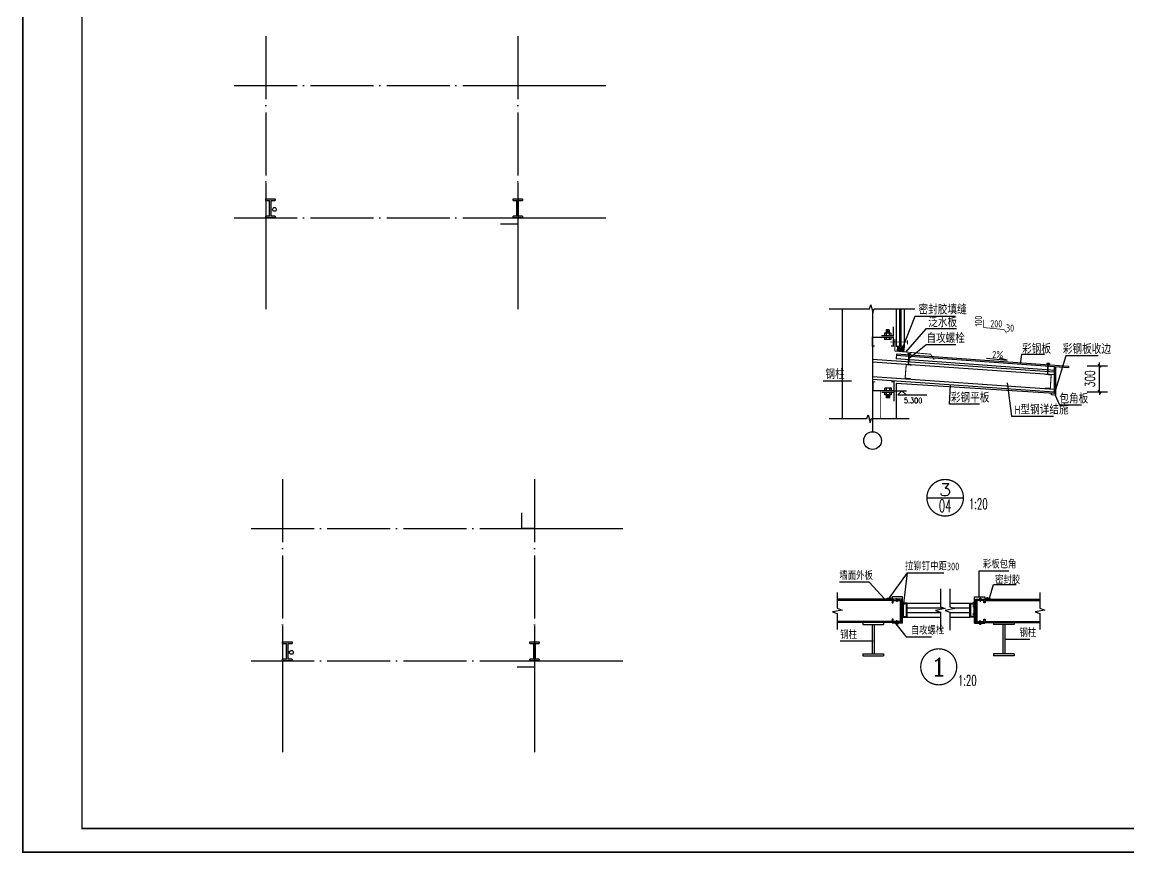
# Model space of a CAD drawing. Extents: x -518586 to 1253874, y -62343 to 661177.
# Drawn here: x 1096126 to 1166387, y -62343 to -9596 of the extents above; entities that cross this region are included whole.
import ezdxf
from ezdxf.enums import TextEntityAlignment as Align

# ---------------------------------------------------------------- set-up
doc = ezdxf.new("R2010")
doc.units = 0
doc.header["$LTSCALE"] = 1000
doc.header["$MEASUREMENT"] = 0
doc.linetypes.add('DOTE', pattern=[2.42, 2, -0.2, 0.02, -0.2])
for name, color, linetype in [('AXIS', 3, 'Continuous'), ('CC', 3, 'Continuous'), ('COLUMN', 9, 'Continuous'), ('DIM', 3, 'Continuous'), ('DIM1', 210, 'Continuous'), ('DOTE', 9, 'DOTE'), ('DY', 4, 'Continuous'), ('E_OTHER', 7, 'Continuous'), ('OTHER', 31, 'Continuous'), ('PUB_DIM', 3, 'Continuous'), ('PUB_TEXT', 7, 'Continuous'), ('SGT', 40, 'Continuous'), ('WALL', 6, 'Continuous'), ('WALL_$LINE', 7, 'Continuous'), ('WINDOW', 4, 'Continuous'), ('图框', 7, 'Continuous'), ('尺寸线', 3, 'Continuous'), ('线', 150, 'Continuous'), ('细线', 135, 'Continuous'), ('钢柱', 7, 'Continuous')]:
    doc.layers.add(name, color=color, linetype=linetype)
doc.styles.add('_HZTXT', font='tssdeng.shx', dxfattribs={"width": 0.7, "bigfont": 'hztxt.shx'})
doc.styles.add('_ROMANC', font='ROMANC.shx', dxfattribs={"width": 0.6})
doc.styles.add('COMP', font='COMPLEX', dxfattribs={"bigfont": 'hztxt'})
doc.styles.add('DIM_FONT', font='SIMPLEX', dxfattribs={"width": 0.7, "bigfont": 'GBCBIG'})
doc.styles.get("Standard").update_dxf_attribs({"font": 'gbenor.shx', "bigfont": 'gbcbig.shx'})
doc.dimstyles.new('DIMN', dxfattribs={"dimtxt": 300, "dimasz": 100, "dimexe": 250, "dimexo": 300, "dimgap": 150, "dimtad": 1, "dimdec": 0, "dimzin": 0, "dimdsep": 46, "dimtxsty": 'DIM_FONT', "dimblk": 'ARCHTICK', "dimcen": 0.09, "dimclrt": 7, "dimazin": 2, "dimtfac": 1, "dimtdec": 0, "dimtix": 1, "dimtmove": 2, "dimatfit": 3, "dimfxl": 1, "dimtolj": 1, "dimtzin": 0, "dimarcsym": 0})

# ---------------------------------------------------------------- blocks, each defined once
blk = doc.blocks.new('hfgh')
h = blk.add_hatch()
h.set_pattern_fill('ANSI37', color=256, scale=7.5, angle=-90, style=0)
h.set_pattern_definition([(225, (1110888.77, 657409.579), (-16.8379802, 16.8379802), []), (135, (1110888.77, 657409.579), (16.8379802, 16.8379802), [])])
h.paths.add_polyline_path([(979597, 562008, 1), (979687, 562008, 1)])
h = blk.add_hatch()
h.set_pattern_fill('ANSI32', color=256, scale=45, angle=-90, style=0)
h.set_pattern_definition([(315, (848824.02, 627839.3), (303.0836, 303.0836), []), (315, (848824.02, 627637.25), (303.0836, 303.0836), [])])
h.paths.add_polyline_path([(980508, 560471), (980508, 561971), (980249, 561971), (980249, 561896), (980303, 561896), (980433, 561896), (980433, 560546), (980249, 560546), (980249, 560471)])
h.paths.add_polyline_path([(980159, 560471), (980159, 560546), (980105, 560546), (979983, 560546), (979983, 560696), (979908, 560696), (979908, 560471)])
h.paths.add_polyline_path([(979983, 561746), (979983, 561896), (980159, 561896), (980159, 561971), (979908, 561971), (979908, 561746)])
h = blk.add_hatch()
h.set_pattern_fill('ANSI32', color=256, scale=45, angle=-90, style=0)
h.set_pattern_definition([(225, (1117001, 627839.3), (-303.0836, 303.0836), []), (225, (1117001, 627637.25), (-303.0836, 303.0836), [])])
h.paths.add_polyline_path([(985317, 560471), (985317, 561971), (985576, 561971), (985576, 561896), (985522, 561896), (985392, 561896), (985392, 560546), (985576, 560546), (985576, 560471)])
h.paths.add_polyline_path([(985666, 560471), (985666, 560546), (985720, 560546), (985842, 560546), (985842, 560696), (985917, 560696), (985917, 560471)])
h.paths.add_polyline_path([(985842, 561746), (985842, 561896), (985666, 561896), (985666, 561971), (985917, 561971), (985917, 561746)])
h = blk.add_hatch()
h.set_pattern_fill('ANSI37', color=256, scale=7.5, angle=-90, style=0)
h.set_pattern_definition([(315, (854936.27, 657409.579), (16.8379802, 16.8379802), []), (45, (854936.27, 657409.579), (-16.8379802, 16.8379802), [])])
h.paths.add_polyline_path([(986138, 562008, 1), (986228, 562008, 1)])
h = blk.add_hatch()
h.set_pattern_fill('ANSI37', color=256, scale=7.5, angle=-90, style=0)
h.set_pattern_definition([(315, (849362.916, 657152.87), (16.8379802, 16.8379802), []), (45, (849362.916, 657152.87), (-16.8379802, 16.8379802), [])])
h.paths.add_polyline_path([(980565, 561751, 1), (980655, 561751, 1)])
h = blk.add_hatch()
h.set_pattern_fill('ANSI37', color=256, scale=7.5, angle=-90, style=0)
h.set_pattern_definition([(315, (853961.72, 657147.732), (16.8379802, 16.8379802), []), (45, (853961.72, 657147.732), (-16.8379802, 16.8379802), [])])
h.paths.add_polyline_path([(985164, 561746, 1), (985254, 561746, 1)])
for p, q in [((980143, 562001), (980294, 562001)), ((980143, 562001), (980143, 561971)), ((980143, 561971), (980294, 561971)), ((980188, 562031), (980249, 562031)), ((980188, 562031), (980188, 562001)), ((980194, 561971), (980194, 561896)), ((980242, 561971), (980242, 561896)), ((980249, 562031), (980249, 562001)), ((980294, 562001), (980294, 561971)), ((985682, 562001), (985531, 562001)), ((985531, 562001), (985531, 561971)), ((985682, 561971), (985531, 561971)), ((985637, 562031), (985576, 562031)), ((985576, 562031), (985576, 562001)), ((985583, 561971), (985583, 561896)), ((985631, 561971), (985631, 561896)), ((985637, 562031), (985637, 562001)), ((985682, 562001), (985682, 561971)), ((979908, 561896), (976367, 561896)), ((980194, 561896), (980218, 561814)), ((980242, 561896), (980218, 561814)), ((985583, 561896), (985607, 561814)), ((985631, 561896), (985607, 561814)), ((985917, 561896), (989458, 561896)), ((979908, 560546), (976367, 560546)), ((980194, 560546), (980218, 560629)), ((980194, 560410), (980194, 560546)), ((980242, 560546), (980218, 560629)), ((980242, 560410), (980242, 560546)), ((985583, 560546), (985607, 560629)), ((985583, 560410), (985583, 560546)), ((985631, 560546), (985607, 560629)), ((985631, 560410), (985631, 560546)), ((985917, 560546), (989458, 560546)), ((978025, 560336), (979355, 560336)), ((980143, 560380), (980143, 560410)), ((980143, 560410), (980294, 560410)), ((980143, 560380), (980294, 560380)), ((980188, 560350), (980188, 560380)), ((980188, 560350), (980249, 560350)), ((980249, 560350), (980249, 560380)), ((980294, 560380), (980294, 560410)), ((985531, 560380), (985531, 560410)), ((985682, 560410), (985531, 560410)), ((985682, 560380), (985531, 560380)), ((985576, 560350), (985576, 560380)), ((985637, 560350), (985576, 560350)), ((985637, 560350), (985637, 560380)), ((985682, 560380), (985682, 560410)), ((987800, 560336), (986470, 560336)), ((978025, 558452), (979355, 558452)), ((987800, 558452), (986470, 558452)), ((978025, 558317), (979355, 558317)), ((987800, 558317), (986470, 558317))]:
    blk.add_line(p, q)
at = {"linetype": 'Continuous'}
for p, q in [((978025, 560471), (978025, 560336)), ((978622, 560336), (978622, 558452)), ((978757, 560336), (978757, 558452)), ((979355, 560471), (979355, 560336)), ((986470, 560471), (986470, 560336)), ((987068, 560336), (987068, 558452)), ((987203, 560336), (987203, 558452)), ((987800, 560471), (987800, 560336)), ((978025, 558452), (978025, 558317)), ((979355, 558452), (979355, 558317)), ((986470, 558452), (986470, 558317)), ((987800, 558452), (987800, 558317))]:
    blk.add_line(p, q, dxfattribs=at)
for points in [[(979810, 561971), (979711, 561971), (979711, 561948), (979810, 561948)], [(986015, 561971), (986114, 561971), (986114, 561948), (986015, 561948)], [(980583, 561716), (980583, 560816), (980883, 560816), (980883, 561716)], [(980628, 561671), (980628, 560861), (980838, 560861), (980838, 561671)], [(980628, 561563), (980628, 561464), (980652, 561464), (980652, 561563)], [(985242, 561716), (985242, 560816), (984942, 560816), (984942, 561716)], [(985197, 561671), (985197, 560861), (984987, 560861), (984987, 561671)], [(985197, 561563), (985197, 561464), (985173, 561464), (985173, 561563)], [(980628, 561075), (980628, 560976), (980652, 560976), (980652, 561075)], [(985197, 561075), (985197, 560976), (985173, 560976), (985173, 561075)]]:
    blk.add_lwpolyline(points, close=True)
for points in [[(979908, 560696), (979908, 560471), (980508, 560471), (980508, 561971), (979908, 561971), (979908, 561746), (979983, 561746), (979983, 561896), (980433, 561896), (980433, 560546), (979983, 560546), (979983, 560696), (979908, 560696)], [(985917, 560696), (985917, 560471), (985317, 560471), (985317, 561971), (985917, 561971), (985917, 561746), (985842, 561746), (985842, 561896), (985392, 561896), (985392, 560546), (985842, 560546), (985842, 560696), (985917, 560696)]]:
    blk.add_lwpolyline(points)
for centre in [(979642, 562008), (986183, 562008), (980610, 561751), (985209, 561746)]:
    blk.add_circle(centre, 45)
for centre, start, end in [((979760, 562016), 0, 180), ((986065, 562016), 0, 180), ((980583, 561514), 90, 270), ((985242, 561514), 270, 90), ((980583, 561025), 90, 270), ((985242, 561025), 270, 90)]:
    blk.add_arc(centre, 60, start, end)
at = {"layer": 'PUB_DIM'}
for p, q in [((979736, 562071), (980908, 563691)), ((980652, 561514), (980908, 563691)), ((980908, 563691), (983257, 563691)), ((985525, 563820), (987461, 563820)), ((985525, 562121), (985525, 563820)), ((978431, 563085), (976509, 563085)), ((979447, 561971), (978431, 563085)), ((986210, 562034), (986466, 562934)), ((986466, 562934), (987917, 562934)), ((980143, 560380), (980829, 559550)), ((977844, 559265), (976562, 559265)), ((978697, 559265), (977844, 559265)), ((980829, 559550), (982451, 559550)), ((987203, 559394), (988104, 559394)), ((988104, 559394), (988809, 559394))]:
    blk.add_line(p, q, dxfattribs=at)
for points in [[(983031, 562643), (983031, 561482), (983346, 561368), (982716, 561257), (983031, 561145), (983031, 559985)], [(983650, 562643), (983650, 561482), (983965, 561368), (983335, 561257), (983650, 561145), (983650, 559985)], [(976367, 562421), (976367, 561390), (976682, 561275), (976052, 561164), (976367, 561053), (976367, 560021)], [(989458, 562421), (989458, 561390), (989773, 561275), (989143, 561164), (989458, 561053), (989458, 560021)]]:
    blk.add_lwpolyline(points, dxfattribs=at)
at = {"layer": 'PUB_TEXT'}
for p, q in [((979738, 561971), (979738, 562016)), ((979783, 561971), (979783, 562016)), ((986042, 561971), (986042, 562016)), ((986087, 561971), (986087, 562016)), ((980628, 561536), (980583, 561536)), ((980628, 561491), (980583, 561491)), ((985197, 561536), (985242, 561536)), ((985197, 561491), (985242, 561491)), ((980628, 561048), (980583, 561048)), ((980628, 561003), (980583, 561003)), ((985197, 561048), (985242, 561048)), ((985197, 561003), (985242, 561003))]:
    blk.add_line(p, q, dxfattribs=at)
at = {"layer": 'WALL'}
for p, q in [((980508, 561971), (976367, 561971)), ((980508, 561971), (980508, 560471)), ((985317, 561971), (989458, 561971)), ((985317, 560471), (985317, 561971)), ((980508, 560471), (976367, 560471)), ((985317, 560471), (989458, 560471))]:
    blk.add_line(p, q, dxfattribs=at)
for points in [[(980583, 560426), (980583, 562121), (979923, 562121), (979923, 562016), (979659, 562016)], [(985242, 560426), (985242, 562121), (985902, 562121), (985902, 562016), (986166, 562016)], [(980583, 560426), (979924, 560426)], [(985242, 560426), (985901, 560426)]]:
    blk.add_lwpolyline(points, dxfattribs=at)
at = {"layer": 'WINDOW'}
for p, q in [((980883, 561716), (983031, 561716)), ((980883, 561416), (983212, 561416)), ((983650, 561716), (984942, 561716)), ((983831, 561416), (984942, 561416)), ((980883, 561116), (983031, 561116)), ((980883, 560816), (983031, 560816)), ((983650, 561116), (984928, 561116)), ((983650, 560816), (984928, 560816))]:
    blk.add_line(p, q, dxfattribs=at)
at = {"layer": 'PUB_TEXT', "style": '_HZTXT', "width": 0.8}
for s, p in [('拉铆钉中距300', (980746, 563841)), ('彩板包角', (985776, 563970)), ('墙面外板', (976509, 563235)), ('密封胶', (986567, 562961)), ('钢柱', (976562, 559415)), ('自攻螺栓', (981121, 559700)), ('钢柱', (988139, 559544))]:
    blk.add_text(s, height=500, dxfattribs=at).set_placement(p)
blk = doc.blocks.new('_INDEX1')
at = {"const_width": 0.035}
blk.add_lwpolyline([(-0.5, 0, 1), (0.5, 0, 1)], format="xyb", close=True, dxfattribs=at)
at = {"style": 'COMP', "width": 2.333333}
blk.add_attdef('1', text='', height=0.5, dxfattribs=at).set_placement((-0.25, -0.25), (0.25, -0.25), align=Align.FIT)
blk = doc.blocks.new('A$C23043752')
at = {"layer": 'COLUMN'}
blk.add_hatch(color=256, dxfattribs=at).paths.add_polyline_path([(0, 600), (0, 550), (125, 550), (125, 50), (0, 50), (0, 0), (300, 0), (300, 50), (175, 50), (175, 550), (300, 550), (300, 600)])
for p, q in [((0, 600), (0, 550)), ((300, 600), (0, 600)), ((125, 550), (0, 550)), ((125, 550), (125, 50)), ((175, 550), (175, 50)), ((300, 550), (175, 550)), ((300, 550), (300, 600)), ((0, 50), (125, 50)), ((0, 50), (0, 0)), ((0, 0), (300, 0)), ((175, 50), (300, 50)), ((300, 0), (300, 50))]:
    blk.add_line(p, q, dxfattribs=at)
blk = doc.blocks.new('A$C2E6C69CD')
at = {"layer": 'COLUMN', "xscale": -1, "rotation": 359.9999999999998}
blk.add_blockref('A$C23043752', (300, 0), dxfattribs=at)
blk.add_blockref('A$C23043752', (300, 0), dxfattribs=at)
blk = doc.blocks.new('A$C6F9B7E11')
blk.add_blockref('A$C2E6C69CD', (0, 0))
blk = doc.blocks.new('00150')
at = {"layer": 'AXIS', "color": 0}
for p, q in [((1118389, -12059), (1122389, -12059)), ((1111589, -15159), (1111589, -19159)), ((1119589, -15159), (1119589, -19159)), ((1118389, -16259), (1122389, -16259))]:
    blk.add_line(p, q, dxfattribs=at)
at = {"layer": 'DOTE', "color": 0}
for p, q in [((1111589, -10495), (1111589, -17259)), ((1119589, -10495), (1119589, -16459)), ((1110589, -12059), (1120589, -12059)), ((1110589, -16259), (1120589, -16259))]:
    blk.add_line(p, q, dxfattribs=at)
at = {"layer": 'E_OTHER', "color": 0}
blk.add_circle((1111869, -15991), 60, dxfattribs=at)
at = {"layer": '尺寸线', "color": 0}
blk.add_line((1119589, -16459), (1119039, -16459), dxfattribs=at)
at = {"layer": '钢柱', "ltscale": 1000, "xscale": 0.9999989999923855, "yscale": 0.9999989999923855, "zscale": 0.999999, "rotation": 180}
for p in [(1111889, -15659), (1119739, -15659)]:
    blk.add_blockref('A$C6F9B7E11', p, dxfattribs=at)
blk = doc.blocks.new('00151')
at = {"layer": 'AXIS', "color": 0}
for p, q in [((1119459, -40183), (1123459, -40183)), ((1112659, -43283), (1112659, -47283)), ((1120659, -43283), (1120659, -47283)), ((1119459, -44383), (1123459, -44383))]:
    blk.add_line(p, q, dxfattribs=at)
at = {"layer": 'DOTE', "color": 0}
for p, q in [((1112659, -38619), (1112659, -45383)), ((1120659, -38619), (1120659, -44583)), ((1111659, -40183), (1121659, -40183)), ((1111659, -44383), (1121659, -44383))]:
    blk.add_line(p, q, dxfattribs=at)
at = {"layer": 'E_OTHER', "color": 0}
blk.add_circle((1112939, -44115), 60, dxfattribs=at)
at = {"layer": '尺寸线', "color": 0}
for p, q in [((1120259, -40183), (1120259, -39684)), ((1120659, -40183), (1120259, -40183)), ((1120659, -44583), (1120109, -44583))]:
    blk.add_line(p, q, dxfattribs=at)
at = {"layer": '钢柱', "ltscale": 1000, "xscale": 0.9999989999923855, "yscale": 0.9999989999923855, "zscale": 0.999999, "rotation": 180}
for p in [(1112959, -43783), (1120809, -43783)]:
    blk.add_blockref('A$C6F9B7E11', p, dxfattribs=at)
blk = doc.blocks.new('_ArchTick')
at = {"color": 0, "linetype": 'ByBlock', "const_width": 0.4}
blk.add_lwpolyline([(-0.5, -0.5), (0.5, 0.5)], dxfattribs=at)
blk = doc.blocks.new('*D68')
at = {"layer": 'Defpoints', "color": 0}
for p in [(1155663, -29605), (1156354, -29605), (1155663, -30433)]:
    blk.add_point(p, dxfattribs=at)
at = {"layer": 'PUB_DIM', "color": 0, "lineweight": -2}
for p, q in [((1156354, -29605), (1156354, -29505)), ((1155963, -29605), (1156604, -29605)), ((1156354, -30433), (1156354, -29605)), ((1155963, -30433), (1156604, -30433)), ((1156354, -30433), (1156354, -30533))]:
    blk.add_line(p, q, dxfattribs=at)
at = {"layer": 'PUB_DIM', "color": 0, "lineweight": -2, "xscale": 100, "yscale": 100, "zscale": 100}
for p, rotation in [((1156354, -29605), 270), ((1156354, -30433), 90)]:
    blk.add_blockref('_ArchTick', p, dxfattribs=dict(at, rotation=rotation))
at = {"layer": 'PUB_DIM', "color": 7, "insert": (1156054, -30019), "char_height": 300, "attachment_point": 5, "rotation": 90, "style": 'DIM_FONT'}
blk.add_mtext('\\A1;300', dxfattribs=at)
blk = doc.blocks.new('_INDEX2')
blk.add_line((-0.5, 0), (0.5, 0))
at = {"const_width": 0.035}
blk.add_lwpolyline([(-0.5, 0, 1), (0.5, 0, 1)], format="xyb", close=True, dxfattribs=at)
at = {"style": 'COMP'}
for tag, width, p, p2 in [('1', 2.333333, (-0.17, 0.05), (0.17, 0.05)), ('-', 1.166667, (-0.17, -0.39), (0.17, -0.39))]:
    blk.add_attdef(tag, text='', height=0.34, dxfattribs=dict(at, width=width)).set_placement(p, p2, align=Align.FIT)
blk = doc.blocks.new('00152')
for p, q in [((1148185.9, -27795.8), (1148185.9, -31284.9)), ((1149150.6, -27795.8), (1149150.6, -29398.2)), ((1149897, -27795.8), (1149897, -28996.8)), ((1150003.3, -27795.8), (1150003.3, -28996.8)), ((1150045.8, -27795.8), (1150045.8, -28996.8)), ((1150152, -27795.8), (1150152, -28996.8)), ((1149730.3, -28570.8), (1149526.3, -28570.8)), ((1149526.3, -28570.8), (1149526.3, -28621.8)), ((1149526.3, -28723.8), (1149526.3, -28774.8)), ((1149730.3, -28774.8), (1149526.3, -28774.8)), ((1149577.3, -28468.8), (1149577.3, -28621.8)), ((1149679.3, -28468.8), (1149577.3, -28468.8)), ((1149679.3, -28494.3), (1149577.3, -28494.3)), ((1149679.3, -28519.8), (1149577.3, -28519.8)), ((1149679.3, -28545.3), (1149577.3, -28545.3)), ((1149577.3, -28723.8), (1149577.3, -28774.8)), ((1149679.3, -28468.8), (1149679.3, -28621.8)), ((1149679.3, -28723.8), (1149679.3, -28774.8)), ((1149730.3, -28570.8), (1149730.3, -28621.8)), ((1149730.3, -28723.8), (1149730.3, -28774.8)), ((1149150.6, -29398.2), (1149150.6, -31284.9)), ((1149150.6, -29398.2), (1154919.7, -29795.3)), ((1149150.6, -29483.2), (1154919.7, -29880.3)), ((1154962.2, -29752.8), (1149897, -29389.3)), ((1155368.5, -29676.1), (1149903.8, -29283.2)), ((1155368.5, -29633.5), (1149906.5, -29240.8)), ((1154919.7, -29643.8), (1154919.7, -30484.2)), ((1154962.2, -29646.9), (1154962.2, -30540.1)), ((1149150.6, -29950.7), (1154919.7, -30347.8)), ((1149150.6, -30035.7), (1154919.7, -30432.8)), ((1154919.7, -30484.2), (1149897, -30172.9)), ((1154817.5, -30477.8), (1154817.5, -30531.1)), ((1154958.9, -30539.9), (1154817.5, -30531.1))]:
    blk.add_line(p, q)
at = {"layer": 'CC'}
for p, q in [((1149944.1, -28996.8), (1149931.4, -29143.1)), ((1149999.3, -28996.8), (1149986.6, -29143.1))]:
    blk.add_line(p, q, dxfattribs=at)
at = {"layer": 'CC', "color": 3, "linetype": 'Continuous'}
for p, q in [((1149906.5, -29240.8), (1149897, -29389.3)), ((1150085.1, -30396.8), (1149956.9, -30525))]:
    blk.add_line(p, q, dxfattribs=at)
at = {"layer": 'CC', "const_width": 40.8}
for points in [[(1149810.3, -28362.6), (1149810.3, -28645.8), (1149424.9, -28645.8)], [(1149733.4, -28980.5), (1149809.9, -28980.5), (1149809.9, -28700), (1149143.5, -28700), (1149143.5, -28980.5), (1149220, -28980.5)], [(1149751.1, -30116.3), (1149827.6, -30116.3), (1149827.6, -30396.8), (1149161.2, -30396.8), (1149161.2, -30116.3), (1149237.7, -30116.3)], [(1149827.9, -30734.1), (1149827.9, -30450.9), (1149442.5, -30450.9)]]:
    blk.add_lwpolyline(points, dxfattribs=at)
at = {"layer": 'DIM'}
blk.add_circle((1149150.6, -31982.2), 280.8, dxfattribs=at)
at = {"layer": 'DIM1', "color": 3, "linetype": 'Continuous'}
for p, q in [((1150490.3, -28038.5), (1150083.8, -29084.8)), ((1151775.7, -28038.5), (1150490.3, -28038.5)), ((1150842.4, -28433.7), (1150194.7, -29169.5)), ((1151815.3, -28433.7), (1150842.4, -28433.7)), ((1150152, -28996.8), (1149897, -28996.8)), ((1150141, -29123.5), (1149933.1, -29123.5)), ((1150144.2, -29086.7), (1149936.3, -29086.7)), ((1150148, -29043.8), (1149940, -29043.8)), ((1150307.9, -29365.3), (1150844.3, -28946.2)), ((1151797.9, -28946.2), (1150844.3, -28946.2)), ((1150270.1, -29223.6), (1150267.1, -29260)), ((1150351.9, -29265.4), (1150267.1, -29260)), ((1150354.9, -29229), (1150270.1, -29223.6)), ((1150289.4, -29261.4), (1150283.5, -29565)), ((1150299.7, -29565), (1150323.9, -29263.6)), ((1150354.9, -29229), (1150351.9, -29265.4)), ((1153874.1, -29252.3), (1153841.2, -29546.9)), ((1154606.6, -29252.3), (1153874.1, -29252.3)), ((1155286.6, -29294.2), (1154962.2, -30371.5)), ((1156314.2, -29294.2), (1155286.6, -29294.2)), ((1154684.3, -29531.3), (1154681.4, -29567.7)), ((1154766.2, -29573.2), (1154681.4, -29567.7)), ((1154769.2, -29536.8), (1154684.3, -29531.3)), ((1154704.9, -29569.2), (1154699.3, -29851.8)), ((1154715.4, -29851.8), (1154738.8, -29571.4)), ((1154769.2, -29536.8), (1154766.2, -29573.2)), ((1151592.4, -30828.1), (1151626.6, -30206.1)), ((1153427.2, -30143.5), (1153562, -31205.8)), ((1149827.6, -30396.8), (1150229.8, -30396.8)), ((1149956.9, -30525), (1150873.6, -30524.8)), ((1150213.3, -30525), (1150085.1, -30396.8)), ((1152550.1, -30828.1), (1151592.4, -30828.1)), ((1153562, -31205.8), (1154898.9, -31205.8))]:
    blk.add_line(p, q, dxfattribs=at)
blk.add_lwpolyline([(1152676.9, -28142.5, 21.2, 21.2, 0), (1152676.9, -28392.4, 21.2, 21.2, 0), (1153330.3, -28456.7, 21.2, 21.2, 0), (1153404.6, -28575.4, 14.2, 14.2, 0)], format="xyseb", dxfattribs=at)
for points, const_width in [([(1149858.2, -28754.4), (1149858.2, -29138), (1150994.9, -29239.4), (1151106.3, -29417.6)], 28.3), ([(1150356.5, -30016.7), (1150184.8, -30001.9), (1150218.5, -29569.2), (1150389.8, -29583.9)], 34), ([(1154620.5, -30315.2), (1154792.5, -30325.1), (1154820.9, -29892), (1154649.3, -29882.2)], 34)]:
    blk.add_lwpolyline(points, dxfattribs=dict(at, const_width=const_width))
at = {"layer": 'DY', "color": 3}
for p, q in [((1149748, -30321.9), (1149544, -30321.9)), ((1149544, -30372.9), (1149544, -30321.9)), ((1149544, -30525.9), (1149544, -30474.9)), ((1149748, -30525.9), (1149544, -30525.9)), ((1149595, -30372.9), (1149595, -30321.9)), ((1149595, -30627.9), (1149595, -30474.9)), ((1149697, -30551.4), (1149595, -30551.4)), ((1149697, -30372.9), (1149697, -30321.9)), ((1149697, -30627.9), (1149697, -30474.9)), ((1149748, -30372.9), (1149748, -30321.9)), ((1149748, -30525.9), (1149748, -30474.9)), ((1149697, -30576.9), (1149595, -30576.9)), ((1149697, -30602.4), (1149595, -30602.4)), ((1149697, -30627.9), (1149595, -30627.9))]:
    blk.add_line(p, q, dxfattribs=at)
at = {"layer": 'OTHER'}
for p, q in [((1149056.2, -27795.8), (1149095.9, -27671.1)), ((1149095.9, -27671.1), (1149163.9, -27920.5)), ((1147768.9, -27795.8), (1149056.2, -27795.8)), ((1149163.9, -27920.5), (1149203.6, -27795.8)), ((1149203.6, -27795.8), (1150490.9, -27795.8)), ((1148968.6, -31284.9), (1149008.2, -31160.2)), ((1149008.2, -31160.2), (1149076.2, -31409.5)), ((1147768.9, -31284.9), (1148968.6, -31284.9)), ((1149076.2, -31409.5), (1149115.9, -31284.9)), ((1149115.9, -31284.9), (1150315.6, -31284.9))]:
    blk.add_line(p, q, dxfattribs=at)
at = {"layer": 'SGT'}
for p, q in [((1150058.6, -28996.8), (1150045.9, -29143.1)), ((1150110.8, -28996.8), (1150096.5, -29161.5)), ((1150152, -28996.8), (1150137.4, -29165.1)), ((1152762.5, -29368.5), (1153424.7, -29426.5)), ((1153424.7, -29426.5), (1153180.8, -29364.6)), ((1153424.7, -29387), (1153424.7, -29387)), ((1147587.5, -30087.5), (1148480.8, -30087.5)), ((1149897, -30172.9), (1149897, -31284.9)), ((1154935.6, -30514), (1155084.1, -30849.7)), ((1155084.1, -30849.7), (1155787, -30849.7)), ((1149150.6, -31284.9), (1149150.6, -31698))]:
    blk.add_line(p, q, dxfattribs=at)
at = {"layer": 'SGT', "const_width": 22.7}
blk.add_lwpolyline([(1149396.1, -31284.9), (1149396.1, -30389.8)], dxfattribs=at)
at = {"layer": 'WALL_$LINE'}
for points, const_width in [([(1150261, -28921.9), (1150261, -28794.5)], 28.3), ([(1149709.2, -28851.7), (1150261, -28851.7)], 17)]:
    blk.add_lwpolyline(points, dxfattribs=dict(at, const_width=const_width))
at = {"layer": '细线'}
blk.add_line((1155368.5, -29633.5), (1155368.5, -29676.1), dxfattribs=at)
at = {"layer": 'PUB_TEXT'}
ref = blk.add_blockref('_INDEX2', (1151455.3, -33796), dxfattribs=dict(at, xscale=1160.25000243308, yscale=1160.250002436806, zscale=1160.250002436524))
ref.add_attrib('1', '3', dxfattribs={"layer": '0', "height": 394.5, "style": 'COMP', "width": 1.5}).set_placement((1151258.1, -33738), (1151652.6, -33738), align=Align.FIT)
ref.add_attrib('-', '04', dxfattribs={"layer": '0', "height": 394.49, "style": 'COMP', "width": 0.583333}).set_placement((1151258.1, -34248.5), (1151652.6, -34248.5), align=Align.FIT)
at = {"style": '_ROMANC', "width": 0.6}
blk.add_text('1:20', height=331.5, dxfattribs=at).set_placement((1152207.4, -34156))
at = {"layer": 'PUB_DIM', "linetype": 'Continuous', "style": 'DIM_FONT', "width": 0.8}
blk.add_text('5.300', height=170, dxfattribs=at).set_placement((1150728.7, -30791.7), align=Align.RIGHT)
at = {"layer": 'PUB_TEXT', "style": '_HZTXT', "width": 0.8}
for s, p in [('密封胶填缝', (1150609.8, -27972.9)), ('泛水板', (1150916.4, -28379.1)), ('自攻螺栓', (1150858, -28882.9)), ('彩钢板', (1153897.3, -29218.2)), ('彩钢板收边', (1155190.6, -29225.7)), ('钢柱', (1147654.6, -30025.1)), ('彩钢平板', (1151636.9, -30768.9)), ('包角板', (1155080.4, -30800.2)), ('H型钢详结施', (1153658.2, -31148.1))]:
    blk.add_text(s, height=283.33, dxfattribs=at).set_placement(p)
at = {"layer": 'SGT', "style": '_HZTXT', "width": 0.8}
blk.add_text('2%', height=226.67, dxfattribs=at).set_placement((1152948.8, -29363.1))
at = {"layer": 'WALL_$LINE', "width": 0.766}
blk.add_text('100', height=226.67, rotation=90, dxfattribs=at).set_placement((1152627.8, -28360.4))
for s, p in [('200', (1152889.2, -28385.3)), ('30', (1153387.3, -28522.1))]:
    blk.add_text(s, height=226.67, dxfattribs=at).set_placement(p)
at = {"layer": 'PUB_DIM'}
dim = blk.add_linear_dim(base=(1156353.5, -29605.5), p1=(1155662.8, -30432.8), p2=(1155662.8, -29605.5), angle=90, text='300', dimstyle='DIMN', dxfattribs=at)
dim.commit()
dim.dimension.update_dxf_attribs({"geometry": '*D68', "text_midpoint": (1156053.5, -30019.1)})

msp = doc.modelspace()

# ---------------------------------------------------------------- linework, layer by layer
at = {"layer": '图框', "color": 4, "const_width": 98.6}
for points in [[(1096175, -62293), (1253825, -62293), (1253825, 26807), (1096175, 26807)], [(1099925, -60793), (1252325, -60793), (1252325, 25307), (1099925, 25307)]]:
    msp.add_lwpolyline(points, close=True, dxfattribs=at)

# ---------------------------------------------------------------- block references
at = {"layer": 'PUB_TEXT', "xscale": 2286.144004766829, "yscale": 2286.144004766829, "zscale": 2286.144004767634}
msp.add_blockref('_INDEX1', (1154317, -50531), dxfattribs=at).add_auto_attribs({'1': '1'})
at = {"layer": '尺寸线', "color": 0, "xscale": 2, "yscale": 2, "zscale": 2}
for name, p in [('00150', (-1111589, 10495)), ('00152', (-1148186, 27796)), ('00151', (-1112659, 38619))]:
    msp.add_blockref(name, p, dxfattribs=at)
at = {"layer": '线', "xscale": 0.9828000012785196, "yscale": 0.9828000031411648, "zscale": 0.9828000020640593}
msp.add_blockref('hfgh', (188299, -598548), dxfattribs=at)

# ---------------------------------------------------------------- texts
at = {"style": '_ROMANC', "width": 0.6}
msp.add_text('1:20', height=663, dxfattribs=at).set_placement((1155534, -51724))

doc.saveas('drawing.dxf')
